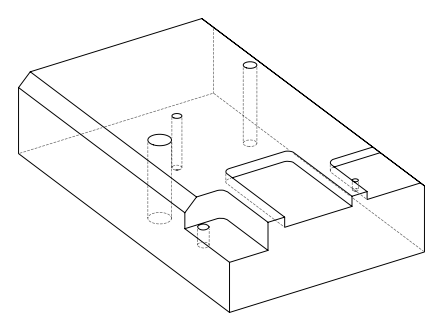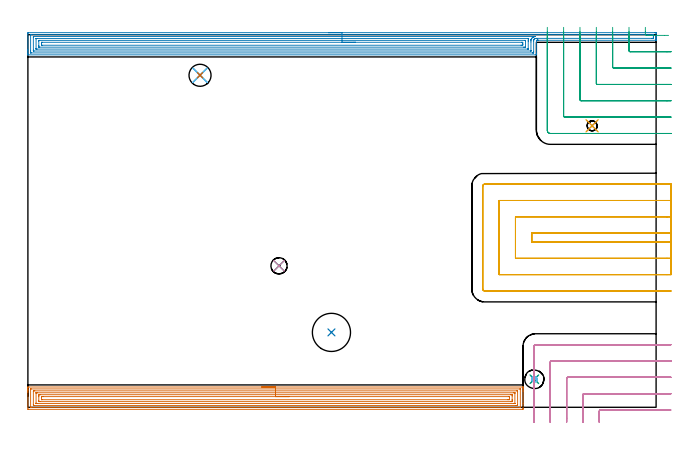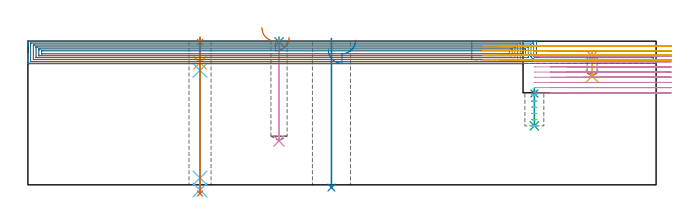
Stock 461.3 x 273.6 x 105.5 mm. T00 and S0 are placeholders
(PLAN: 17 operations, 9 tool changes, 67.8 min)
(1 SPOT_DRILL | STEP1HOLE | NXT0321_9005460120000 | 0.03 min | 3 mm3)
(2 SPOT_DRILL_1 | STEP1POCKET | NXT0321_9005460120000 | 0.04 min | 4181 mm3)
(3 SPOT_DRILL_2 | STEP1POCKET_1 | NXT0321_9005460120000 | 0.03 min | 1 mm3)
(4 SPOT_DRILL_3 | STEP1POCKET_2 | NXT0321_9005460120000 | 0.03 min | 1131 mm3)
(5 DRILL_BLIND_HOLE_INTO_CENTER | STEP1HOLE | NXT0301_077 | 0.07 min | 1234 mm3)
(6 GUN_DRILL_THROUGH_HOLE | STEP1HOLE | UGT0307_007 | 0.53 min | 7091 mm3)
(7 DRILL_TO_ENLARGE_THROUGH_HOLE | STEP1HOLE | UGT0301_286 | 0.46 min | 13318 mm3)
(8 INDEXABLE_INSERT_DRILL_THROUGH_HOLE_FROM_SOLID | STEP1HOLE_1 | NXT0302_027 | 0.44 min | 64890 mm3)
(9 DRILL_BLIND_HOLE_INTO_CENTER_1 | STEP1POCKET | UGT0301_229 | 0.11 min | 2518 mm3)
(10 DRILL_BLIND_HOLE_INTO_CENTER_2 | STEP1POCKET_1 | UGT0301_229 | 0.3 min | 7854 mm3)
(11 DRILL_BLIND_HOLE_INTO_CENTER_3 | STEP1POCKET_2 | UGT0301_193 | 0.07 min | 582 mm3)
(12 MILL_ROUGH_BLIND_HOLE_CONTOUR | STEP1POCKET | NXT0201_013 | Spiral | 0.48 min | 2364 mm3)
(13 AREA_MILL | FG_CHAMFER_SURFACE | UGT0205_001 | 17.77 min | 49891 mm3)
(14 AREA_MILL_1 | FG_CHAMFER_SURFACE_1 | UGT0205_001 | 19.66 min | 61089 mm3)
(15 MILL_CORNER_NOTCH_RECTANGULAR | CORNER_NOTCH_RECTANGULAR | NXT0201_012 | Follow Part, ap 4, ae 75% | 4.25 min | 64260 mm3)
(16 MILL_CORNER_NOTCH_RECTANGULAR_1 | CORNER_NOTCH_RECTANGULAR_1 | NXT0201_012 | Follow Part, ap 4, ae 75% | 12.25 min | 192922 mm3)
(17 MILL_SLOT | SLOT_PARTIAL_RECTANGULAR | NXT0201_012 | Follow Part, ap 4, ae 75% | 11.3 min | 174661 mm3)
(TOOL NXT0321_9005460120000 | NC Spot Drill, 142deg, 12mm, Carbide, Uncoated | D12 PA142 FL30 Z2)
(TOOL NXT0301_077 | Carbide Drill 10.6mm [860.1-1060-053A1-MM 2214] | D10.6 PA140 FL71 Z2)
(TOOL UGT0307_007 | Gun Drill 10 mm | D10 PA130 FL24 Z1)
(TOOL UGT0301_286 | Twist Drill 16.2 mm | D16.2 PA118 FL125 Z2)
(TOOL NXT0302_027 | Index. Insert Drill 28mm [880-D2800L32-05] | D28 PA176 FL140 Z2)
(TOOL UGT0301_229 | Twist Drill 11.9 mm | D11.9 PA118 FL100 Z2)
(TOOL UGT0301_193 | Twist Drill 7.3 mm | D7.3 PA118 FL66 Z2)
(TOOL NXT0201_013 | ENDMILL 10mm | D10 FL30 Z4)
(TOOL UGT0205_001 | Chamfer Mill 20 x 3 x 45 deg. | D20 FL50 Z2)
(TOOL NXT0201_012 | ENDMILL 16mm [2P460-1600-NA 1630] | D16 FL38 Z6)
(OP 1 SPOT_DRILL)
G17 G21 G94 G90
T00 M6
G54
G17 G0 G90 X126.4 Y243.8 S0 M3
G43 Z115.5 H0
G94 G81 G98 Z104.803 F250. R108.5
G80
M5
M2
(OP 2 SPOT_DRILL_1)
G17 G21 G94 G90
T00 M6
G54
G17 G0 G90 X371.9 Y20.6 S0 M3
G43 Z115.5 H0
G94 G81 G98 Z67.002 F250. R70.6
G80
M5
M2
(OP 3 SPOT_DRILL_2)
G17 G21 G94 G90
T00 M6
G54
G17 G0 G90 X184.4 Y103.9 S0 M3
G43 Z115.5 H0
G94 G81 G98 Z104.988 F250. R108.5
G80
M5
M2
(OP 4 SPOT_DRILL_3)
G17 G21 G94 G90
T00 M6
G54
G17 G0 G90 X414.3 Y206.7 S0 M3
G43 Z115.5 H0
G94 G81 G98 Z94.486 F250. R97.8
G80
M5
M2
(OP 5 DRILL_BLIND_HOLE_INTO_CENTER)
G17 G21 G94 G90
T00 M6
G54
G17 G0 G90 X126.4 Y243.8 S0 M3
G43 Z115.5 H1
G94 G81 G98 Z89.6 F250. R107.5
G80
M5
M2
(OP 6 GUN_DRILL_THROUGH_HOLE)
G17 G21 G94 G90
T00 M6
G54
G17 G0 G90 X126.4 Y243.8 M8
G43 Z115.5 H0
Z101.747
S716 M3
G94 G1 Z84.088 F125. M26
G4 X.084
Z5. F250.
G4 X.084
Z-3.832 F125.
G4 X.084
M5
M9
G0 Z101.747
Z115.5
M2
(OP 7 DRILL_TO_ENLARGE_THROUGH_HOLE)
G17 G21 G94 G90
T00 M6
G54
G17 G0 G90 X126.4 Y243.8 S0 M3
G43 Z115.5 H0
G94 G73 G98 Z-6.367 F250. Q15.981 R107.5
G80
M5
M2
(OP 8 INDEXABLE_INSERT_DRILL_THROUGH_HOLE_FROM_SOLID)
G17 G21 G94 G90
T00 M6
G54
G17 G0 G90 X222.9 Y55. S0 M3
G43 Z115.5 H1
G94 G81 G98 Z-1.989 F250. R107.5
G80
M5
M2
(OP 9 DRILL_BLIND_HOLE_INTO_CENTER_1)
G17 G21 G94 G90
T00 M6
G54
G17 G0 G90 X371.9 Y20.6 S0 M3
G43 Z115.5 H0
G94 G81 G98 Z43.3 F250. R69.6
G80
M5
M2
(OP 10 DRILL_BLIND_HOLE_INTO_CENTER_2)
G17 G21 G94 G90
T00 M6
G54
G17 G0 G90 X184.4 Y103.9 S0 M3
G43 Z115.5 H0
G94 G81 G98 Z32.2 F250. R107.5
G80
M5
M2
(OP 11 DRILL_BLIND_HOLE_INTO_CENTER_3)
G17 G21 G94 G90
T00 M6
G54
G17 G0 G90 X414.3 Y206.7 S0 M3
G43 Z115.5 H0
G94 G81 G98 Z79.8 F250. R96.8
G80
M5
M2
(OP 12 MILL_ROUGH_BLIND_HOLE_CONTOUR)
G17 G21 G94 G90
T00 M6
G54
G17 G0 G90 X371.9 Y20.6 S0 M3
G43 Z115.5 H0
Z66.05
G94 G3 X372.416 Y22.034 R0.81 F250.
X370.398 Y21.843 R1.434
X370.657 Y19.098 R1.95
X370.398 Y21.843 R-1.95
X370.527 Y20.47 R0.975
X371.9 Y20.6 R0.975
G0 Z61.5
G3 X372.416 Y22.034 R0.81
X370.398 Y21.843 R1.434
X370.657 Y19.098 R1.95
X370.398 Y21.843 R-1.95
X370.527 Y20.47 R0.975
X371.9 Y20.6 R0.975
G0 Z56.95
G3 X372.416 Y22.034 R0.81
X370.398 Y21.843 R1.434
X370.657 Y19.098 R1.95
X370.398 Y21.843 R-1.95
X370.527 Y20.47 R0.975
X371.9 Y20.6 R0.975
G0 Z52.4
G3 X372.416 Y22.034 R0.81
X370.398 Y21.843 R1.434
X370.657 Y19.098 R1.95
X370.398 Y21.843 R-1.95
X370.527 Y20.47 R0.975
X371.9 Y20.6 R0.975
G0 Z47.85
G3 X372.416 Y22.034 R0.81
X370.398 Y21.843 R1.434
X370.657 Y19.098 R1.95
X370.398 Y21.843 R-1.95
X370.527 Y20.47 R0.975
X371.9 Y20.6 R0.975
G0 Z43.3
G3 X372.416 Y22.034 R0.81
X370.398 Y21.843 R1.434
X370.657 Y19.098 R1.95
X370.398 Y21.843 R-1.95
X370.527 Y20.47 R0.975
X371.9 Y20.6 R0.975
G0 Z115.5
M5
M2
(OP 13 AREA_MILL)
G17 G21 G94 G90
T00 M6
G54
G17 G0 G90 X171.8 Y14.9 S1061 M3
G43 Z115.5 H0
G94 G1 X171.838 Z114.628 F250.
X171.952 Z113.763
X172.141 Z112.912
X172.403 Z112.08
X172.737 Z111.274
X173.14 Z110.5
X173.609 Z109.764
X174.14 Z109.072
X174.729 Z108.429
X175.372 Z107.839
X176.064 Z107.308
X176.8 Z106.84
X177.574 Z106.437
X178.38 Z106.103
X179.212 Z105.841
X180.064 Z105.652
X180.928 Z105.538
X181.8 Z105.5
X363.439
X363.59 Y14.897 Z105.488
X363.593 Y14.843 Z105.435
X363.6 Y14.459 Z105.059
Y14.04 Z104.639
Y13.396 Z103.991
Y12.182 Z102.779
Y11.611 Z102.205
Y2.825 Z93.422
Y-0.889 Z89.708
X363.598 Y-1.177 Z89.42
X363.59 Y-1.492 Z89.106
X363.275 Y-1.499 Z89.099
X0.607 Y-1.5 Z89.1
X0.322 Y-1.497 Z89.102
X0.01 Y-1.492 Z89.106
X0. Y-1.175 Z89.423
Y11.003 Z101.598
Y11.611 Z102.205
Y12.182 Z102.779
Y12.503 Z103.1
Y13.074 Z103.671
Y13.396 Z103.991
Y14.04 Z104.639
Y14.46 Z105.059
X0.007 Y14.843 Z105.435
X0.01 Y14.897 Z105.488
X0.161 Y14.9 Z105.5
X181.8
Y13.486 Z104.086
X361.208
X361.586 Y13.479 Z104.079
X361.591 Y13.451 Z104.051
X361.594 Y13.396 Z103.996
X361.599 Y13.005 Z103.605
Y0.004 Z90.604
X361.597 Y-0.045 Z90.555
X361.594 Y-0.069 Z90.531
X361.592 Y-0.076 Z90.524
X361.564 Y-0.079 Z90.521
X361.387 Y-0.084 Z90.516
X361.297 Y-0.085 Z90.515
X2.392 Y-0.086 Z90.514
X2.014 Y-0.079 Z90.521
X2.009 Y-0.052 Z90.548
X2.006 Y0.004 Z90.604
X2.001 Y0.396 Z90.996
Y13.396 Z103.996
X2.003 Y13.445 Z104.045
X2.006 Y13.469 Z104.069
X2.008 Y13.476 Z104.076
X2.036 Y13.479 Z104.079
X2.214 Y13.484 Z104.084
X2.303 Y13.485 Z104.085
X181.8 Y13.486 Z104.086
Y12.072 Z102.672
X358.962 Y12.071 Z102.671
X359.423 Y12.067 Z102.667
X359.567 Y12.065 Z102.665
X359.59 Y11.788 Z102.388
X359.597 Y11.611 Z102.211
X359.6 Y11.433 Z102.033
X359.599 Y1.613 Z92.213
X359.592 Y1.435 Z92.035
X359.586 Y1.335 Z91.935
X359.537 Y1.332 Z91.932
X359.423 Y1.33 Z91.93
X358.991 Y1.329 Z91.929
X358.53 Y1.328 Z91.928
X4.638 Y1.329 Z91.929
X4.177 Y1.333 Z91.933
X4.033 Y1.335 Z91.935
X4.01 Y1.612 Z92.212
X4.003 Y1.789 Z92.389
X4. Y1.967 Z92.567
X4.001 Y11.787 Z102.387
X4.008 Y11.965 Z102.565
X4.014 Y12.065 Z102.665
X4.063 Y12.068 Z102.668
X4.177 Y12.07 Z102.67
X4.609 Y12.071 Z102.671
X5.07 Y12.072 Z102.672
X181.8
Y10.657 Z101.257
X356.806
X357.578 Y10.65 Z101.25
X357.59 Y10.648 Z101.248
X357.594 Y10.627 Z101.227
X357.598 Y10.576 Z101.176
X357.6 Y10.474 Z101.074
Y10.27 Z100.87
Y2.934 Z93.534
X357.598 Y2.827 Z93.427
X357.594 Y2.774 Z93.374
X357.59 Y2.752 Z93.352
X357.571 Y2.749 Z93.349
X356.745 Y2.743 Z93.343
X356.684
X6.795
X6.022 Y2.75 Z93.35
X6.01 Y2.752 Z93.352
X6.006 Y2.773 Z93.373
X6.002 Y2.824 Z93.424
X6. Y2.926 Z93.526
Y3.13 Z93.73
Y10.467 Z101.067
X6.002 Y10.573 Z101.173
X6.006 Y10.626 Z101.226
X6.01 Y10.648 Z101.248
X6.029 Y10.651 Z101.251
X6.855 Y10.657 Z101.257
X6.916
X181.8
Y9.243 Z99.843
X354.649
X354.96 Y9.242 Z99.842
X355.546 Y9.239 Z99.839
X355.579 Y9.236 Z99.836
X355.59 Y9.228 Z99.828
X355.596 Y9.188 Z99.788
X355.599 Y8.932 Z99.532
X355.6 Y8.292 Z98.892
Y5.613 Z96.213
Y5.361 Z95.961
X355.597 Y4.723 Z95.323
X355.59 Y4.468 Z95.068
X355.572 Y4.164 Z94.764
X355.268 Y4.16 Z94.76
X354.96 Y4.158 Z94.758
X354.378 Y4.157 Z94.757
X8.951
X8.64 Y4.158 Z94.758
X8.054 Y4.161 Z94.761
X8.021 Y4.164 Z94.764
X8.01 Y4.172 Z94.772
X8.004 Y4.212 Z94.812
X8.001 Y4.468 Z95.068
X8. Y5.108 Z95.708
Y7.787 Z98.387
Y8.039 Z98.639
X8.003 Y8.677 Z99.277
X8.01 Y8.932 Z99.532
X8.028 Y9.236 Z99.836
X8.332 Y9.24 Z99.84
X8.64 Y9.242 Z99.842
X9.222 Y9.243 Z99.843
X181.8
Y7.829 Z98.429
X353.175 Y7.828 Z98.428
X353.387 Y7.826 Z98.426
X353.534 Y7.822 Z98.422
X353.591 Y7.813 Z98.413
X353.593 Y7.78 Z98.38
X353.599 Y7.615 Z98.215
Y5.829 Z96.429
X353.595 Y5.686 Z96.286
X353.59 Y5.58 Z96.18
X353.515 Y5.577 Z96.177
X353.175 Y5.573 Z96.173
X352.964 Y5.571 Z96.171
X352.282
X10.426 Y5.572 Z96.172
X10.213 Y5.574 Z96.174
X10.066 Y5.578 Z96.178
X10.009 Y5.587 Z96.187
X10.007 Y5.62 Z96.22
X10.001 Y5.785 Z96.385
Y7.571 Z98.171
X10.005 Y7.714 Z98.314
X10.01 Y7.821 Z98.421
X10.085 Y7.823 Z98.423
X10.426 Y7.827 Z98.427
X10.636 Y7.829 Z98.429
X11.318
X181.8
X182.672 Z98.467
X183.537 Z98.581
X184.388 Z98.77
X185.22 Z99.032
X186.026 Z99.366
X186.8 Z99.769
X187.536 Z100.237
X188.228 Z100.768
X188.871 Z101.358
X189.46 Z102.001
X189.992 Z102.693
X190.46 Z103.429
X190.863 Z104.203
X191.197 Z105.009
X191.459 Z105.841
X191.648 Z106.692
X191.762 Z107.557
X191.8 Z108.429
G0 Z115.5
M5
M2
(OP 14 AREA_MILL_1)
G17 G21 G94 G90
T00 M6
G54
G17 G0 G90 X220.65 Y275.1 S1061 M3
G43 Z115.5 H0
Z99.2
G94 G1 X220.688 Z98.328 F250.
X220.802 Z97.464
X220.991 Z96.612
X221.253 Z95.78
X221.587 Z94.974
X221.99 Z94.2
X222.458 Z93.464
X222.99 Z92.772
X223.579 Z92.129
X224.222 Z91.54
X224.914 Z91.008
X225.65 Z90.54
X226.424 Z90.137
X227.23 Z89.803
X228.062 Z89.541
X228.914 Z89.352
X229.778 Z89.238
X230.65 Z89.2
X460.101
X460.682 Y275.099 Z89.201
X461.257 Y275.093 Z89.203
X461.292 Y275.091 Z89.205
X461.3 Y274.52 Z89.776
Y272.739 Z91.555
Y272.189 Z92.107
Y271.848 Z92.448
Y271.299 Z92.997
Y270.958 Z93.337
Y270.276 Z94.024
Y269.934 Z94.365
Y269.547 Z94.745
X461.291 Y269.503 Z94.788
X461.129 Y269.5 Z94.8
X374.923
X374.476 Y269.498 Z94.793
X374.447 Z94.794
X374.409
X374.406
X374.404 Y269.499 Z94.796
X374.401 Y269.5 Z94.8
X374.364 Y269.49 Z94.787
X374.354 Y269.487 Z94.783
X374.332 Y269.498 Z94.797
Z94.794
X374.315 Y269.5 Z94.8
X374.303 Y269.489 Z94.788
X374.189 Z94.787
X374.029 Y269.495 Z94.794
X373.907 Y269.5 Z94.8
X373.4 Y269.499
Y259.906 Z104.391
Y259.38 Z104.915
X373.399 Y259.141 Z105.154
X373.39 Y258.804 Z105.49
X373.136 Y258.8 Z105.5
X0.171
X0.01 Y258.803 Z105.488
X0.007 Y258.849 Z105.442
X0. Y259.244 Z105.055
Y259.588 Z104.711
Y260.27 Z104.025
Y261.502 Z102.795
Y262.052 Z102.243
Y262.667 Z101.628
Y274.52 Z89.777
X0.002 Y274.797 Z89.5
X0.01 Y275.092 Z89.206
X0.305 Y275.099 Z89.199
X230.65 Y275.1 Z89.2
Y273.686 Z90.614
X458.952 Y273.685 Z90.615
X459.065 Y273.683 Z90.617
X459.281 Y273.679 Z90.621
X459.29 Y273.63 Z90.67
X459.297 Y273.229 Z91.071
X459.299 Y272.739 Z91.561
X459.3 Y272.336 Z91.964
X459.299 Y271.848 Z92.452
X459.298 Y271.448 Z92.852
X459.29 Y270.958 Z93.342
X458.934 Y270.919 Z93.381
X458.896 Y270.917 Z93.383
X458.046 Y270.914 Z93.386
X374.029
X373.194 Y270.9 Z93.4
X373.136 Y270.895 Z93.405
X372.753 Y270.831 Z93.469
X372.461 Y270.74 Z93.56
X372.243 Y270.645 Z93.655
X372.022 Y270.515 Z93.785
X371.891 Y270.418 Z93.882
X371.767 Y270.304 Z93.996
X371.579 Y270.067 Z94.233
X371.499 Y269.918 Z94.382
X371.449 Y269.776 Z94.524
X371.414 Y269.594 Z94.706
X371.402 Y269.177 Z95.123
X371.4 Y269.126 Z95.174
Y261.111 Z103.189
X371.394 Y260.27 Z104.03
Y260.226 Z104.074
X371.349 Y260.221 Z104.079
X370.512 Y260.215 Z104.085
X370.456 Y260.214 Z104.086
X2.348 Y260.215 Z104.085
X2.235 Y260.217 Z104.083
X2.019 Y260.221 Z104.079
X2.01 Y260.27 Z104.03
X2.003 Y260.671 Z103.629
X2.001 Y261.161 Z103.139
X2. Y261.564 Z102.736
X2.001 Y273.141 Z91.159
X2.008 Y273.63 Z90.67
X2.01 Y273.673 Z90.627
X2.179 Y273.681 Z90.619
X2.292 Y273.685 Z90.615
X2.348 Y273.686 Z90.614
X2.404
X230.65
Y272.272 Z92.028
X371.932 Y272.271 Z92.029
X372.243 Y272.268 Z92.032
X372.456 Y272.265 Z92.035
X372.295 Y272.218 Z92.082
X372.243 Y272.204 Z92.096
X371.961 Y272.129 Z92.171
X371.61 Y272.02 Z92.28
X371.349 Y271.922 Z92.378
X371.298 Y271.9 Z92.4
X371.188 Y271.848 Z92.452
X370.718 Y271.587 Z92.713
X370.456 Y271.403 Z92.897
X370.216 Y271.197 Z93.103
X369.992 Y270.958 Z93.342
X369.803 Y270.718 Z93.582
X369.739 Y270.622 Z93.678
X369.563 Y270.288 Z94.012
X369.505 Y270.124 Z94.176
X369.491 Y270.067 Z94.233
X369.42 Y269.697 Z94.603
X369.405 Y269.334 Z94.966
X369.4 Y268.286 Z96.014
Y262.052 Z102.248
X369.397 Y261.687 Z102.613
X369.394 Y261.643 Z102.657
X369.39 Y261.636 Z102.664
X369.383 Y261.633 Z102.667
X369.348 Y261.631 Z102.669
X369.235 Y261.629 Z102.671
X369.094
X4.615
X4.191 Y261.633 Z102.667
X4.051 Y261.635 Z102.665
X4.01 Y261.639 Z102.661
X4.006 Y261.734 Z102.566
X4.002 Y261.861 Z102.439
X4.001 Y262.052 Z102.248
X4. Y262.242 Z102.058
X4.001 Y271.848 Z92.452
X4.002 Y272.037 Z92.263
X4.01 Y272.229 Z92.071
X4.015 Y272.266 Z92.034
X4.033 Y272.267 Z92.033
X4.085 Y272.27 Z92.03
X4.191 Y272.271 Z92.029
X230.65 Y272.272 Z92.028
Y270.857 Z93.443
X366.984
X367.631 Y270.855 Z93.445
X367.698 Y270.852 Z93.448
X367.708 Y270.851 Z93.449
X367.707 Y270.842 Z93.458
X367.697 Y270.809 Z93.491
X367.654 Y270.698 Z93.602
X367.596 Y270.539 Z93.761
X367.523 Y270.319 Z93.981
X367.473 Y270.067 Z94.233
X367.425 Y269.801 Z94.499
X367.411 Y269.54 Z94.76
X367.405 Y269.177 Z95.123
X367.401 Y268.66 Z95.64
X367.4 Y263.318 Z100.982
X367.397 Y263.145 Z101.155
X367.394 Y263.083 Z101.217
X367.39 Y263.052 Z101.248
X367.376 Y263.05 Z101.25
X367.279 Y263.047 Z101.253
X366.883 Y263.043 Z101.257
X366.782
X6.77
X6.063 Y263.047 Z101.253
X6.023 Y263.049 Z101.251
X6.01 Y263.053 Z101.247
X6.008 Y263.075 Z101.225
X6.003 Y263.179 Z101.121
X6.001 Y263.39 Z100.91
Y270.501 Z93.799
X6.004 Y270.718 Z93.582
X6.008 Y270.826 Z93.474
X6.01 Y270.848 Z93.452
X6.028 Y270.851 Z93.449
X6.082 Y270.854 Z93.446
X6.871 Y270.857 Z93.443
X6.972
X230.65
Y269.443 Z94.857
X364.829
X365.096 Y269.441 Z94.859
X365.363 Y269.437 Z94.863
X365.39 Y269.436 Z94.864
X365.394 Y269.414 Z94.886
X365.399 Y269.36 Z94.94
X365.401 Y269.278 Z95.022
Y269.177 Z95.123
X365.399 Y264.723 Z99.577
X365.397 Y264.572 Z99.728
X365.393 Y264.497 Z99.803
X365.39 Y264.465 Z99.835
X365.357 Y264.463 Z99.837
X365.096 Y264.46 Z99.84
X364.47 Y264.457 Z99.843
X364.203
X8.658 Y264.458 Z99.842
X8.028 Y264.461 Z99.839
X8.018 Y264.463 Z99.837
X8.007 Y264.482 Z99.818
X8.003 Y264.723 Z99.577
X8. Y265.379 Z98.921
Y265.614 Z98.686
Y268.942 Z95.358
X8.001 Y269.177 Z95.123
X8.003 Y269.34 Z94.96
X8.007 Y269.422 Z94.878
X8.01 Y269.436 Z94.864
X8.047 Y269.438 Z94.862
X8.123 Y269.441 Z94.859
X8.391 Y269.443 Z94.857
X8.658
X230.65
Y268.029 Z96.271
X362.416
X362.675 Y268.028 Z96.272
X363.309 Y268.022 Z96.278
X363.39 Y268.021 Z96.279
X363.4 Y267.395 Z96.905
Y266.415 Z97.885
X363.398 Y266.324 Z97.976
X363.391 Y266.144 Z98.156
X363.379 Y265.878 Z98.422
X363.309 Y265.876 Z98.424
X363.05 Y265.873 Z98.427
X362.416 Y265.871 Z98.429
X362.158
X10.444 Y265.872 Z98.428
X10.185 Y265.873 Z98.427
X10.068 Y265.876 Z98.424
X10.017 Y265.878 Z98.422
X10.01 Y265.905 Z98.395
X10.003 Y266.054 Z98.246
X10.001 Y266.505 Z97.795
X10. Y266.948 Z97.352
X10.001 Y267.395 Z96.905
X10.003 Y267.835 Z96.465
X10.01 Y267.985 Z96.315
X10.016 Y268.023 Z96.277
X10.048 Y268.024 Z96.276
X10.127 Y268.026 Z96.274
X10.444 Y268.028 Z96.272
X10.702 Y268.029 Z96.271
X230.65
X231.522 Z96.309
X232.386 Z96.423
X233.238 Z96.612
X234.07 Z96.874
X234.876 Z97.208
X235.65 Z97.611
X236.386 Z98.08
X237.078 Z98.611
X237.721 Z99.2
X238.31 Z99.843
X238.842 Z100.535
X239.31 Z101.271
X239.713 Z102.045
X240.047 Z102.851
X240.309 Z103.683
X240.498 Z104.535
X240.612 Z105.4
X240.65 Z106.271
G0 Z115.5
M5
M2
(OP 15 MILL_CORNER_NOTCH_RECTANGULAR)
G17 G21 G94 G90
T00 M6
G54
G17 G0 G90 X441.4 Y271.778 S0 M3
G43 Z115.632 H1
Z102.022
G94 G1 Y268.778 F250.
Y261.894 F500.
G3 X442.194 Y261.1 R0.8
G1 X469.294
X472.294 F250.
G0 Z115.632
X429.4 Y271.778
Z102.022
G1 Y268.778
Y249.895 F500.
G3 X430.195 Y249.1 R0.8
G1 X469.3
X472.3 F250.
G0 Z115.632
X417.4 Y271.778
Z102.022
G1 Y268.778
Y237.895 F500.
G3 X418.195 Y237.1 R0.8
G1 X469.3
X472.3 F250.
G0 Z115.632
X405.4 Y271.778
Z102.022
G1 Y268.778
Y225.895 F500.
G3 X406.195 Y225.1 R0.8
G1 X469.3
X472.3 F250.
G0 Z115.632
X393.4 Y271.778
Z102.022
G1 Y268.778
Y213.896 F500.
G3 X394.196 Y213.1 R0.8
G1 X469.3
X472.3 F250.
G0 Z115.632
X381.4 Y271.778
Z102.022
G1 Y268.778
Y203.4 F500.
G3 X383.7 Y201.1 R2.3
G1 X469.3
X472.3 F250.
G0 Z115.632
X441.4 Y275.389
Z98.411
G1 Y272.389
Y261.894 F500.
G3 X442.194 Y261.1 R0.8
G1 X469.3
X472.3 F250.
G0 Z115.632
X429.4 Y275.389
Z98.411
G1 Y272.389
Y249.895 F500.
G3 X430.195 Y249.1 R0.8
G1 X469.3
X472.3 F250.
G0 Z115.632
X417.4 Y275.389
Z98.411
G1 Y272.389
Y237.895 F500.
G3 X418.195 Y237.1 R0.8
G1 X469.3
X472.3 F250.
G0 Z115.632
X405.4 Y275.389
Z98.411
G1 Y272.389
Y225.895 F500.
G3 X406.195 Y225.1 R0.8
G1 X469.3
X472.3 F250.
G0 Z115.632
X393.4 Y275.389
Z98.411
G1 Y272.389
Y213.896 F500.
G3 X394.196 Y213.1 R0.8
G1 X469.3
X472.3 F250.
G0 Z115.632
X381.4 Y275.389
Z98.411
G1 Y272.389
Y203.4 F500.
G3 X383.7 Y201.1 R2.3
G1 X469.3
X472.3 F250.
G0 Z115.632
X453.4 Y278.999
Z94.8
G1 Y275.999
Y273.894 F500.
G3 X454.194 Y273.1 R0.8
G1 X467.463
X470.463 F250.
G0 Z115.632
X441.4 Y278.999
Z94.8
G1 Y275.999
Y261.895 F500.
G3 X442.195 Y261.1 R0.8
G1 X469.3
X472.3 F250.
G0 Z115.632
X429.4 Y278.999
Z94.8
G1 Y275.999
Y249.895 F500.
G3 X430.195 Y249.1 R0.8
G1 X469.3
X472.3 F250.
G0 Z115.632
X417.4 Y278.999
Z94.8
G1 Y275.999
Y237.895 F500.
G3 X418.195 Y237.1 R0.8
G1 X469.3
X472.3 F250.
G0 Z115.632
X405.4 Y278.999
Z94.8
G1 Y275.999
Y225.895 F500.
G3 X406.195 Y225.1 R0.8
G1 X469.3
X472.3 F250.
G0 Z115.632
X393.4 Y278.999
Z94.8
G1 Y275.999
Y213.896 F500.
G3 X394.196 Y213.1 R0.8
G1 X469.3
X472.3 F250.
G0 Z115.632
X381.4 Y278.999
Z94.8
G1 Y275.999
Y203.4 F500.
G3 X383.7 Y201.1 R2.3
G1 X469.3
X472.3 F250.
G0 Z115.632
M5
M2
(OP 16 MILL_CORNER_NOTCH_RECTANGULAR_1)
G17 G21 G94 G90
T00 M6
G54
G17 G0 G90 X472.046 Y-2. S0 M3
G43 Z115.632 H1
Z101.829
G94 G1 X469.046 F250.
X420.395 F500.
G3 X419.6 Y-2.795 R0.8
G1 Y-7.746
X419.599 Y-8.
X419.583 Y-11. F250.
G0 Z115.632
X472.3 Y10.
Z101.829
G1 X469.3
X408.395 F500.
G3 X407.6 Y9.205 R0.8
G1 Y-7.746
X407.599 Y-8.
X407.578 Y-11. F250.
G0 Z115.632
X472.3 Y22.
Z101.829
G1 X469.3
X396.395 F500.
G3 X395.6 Y21.205 R0.8
G1 Y-7.746
G2 X395.599 Y-8. R24.
G1 X395.567 Y-11. F250.
G0 Z115.632
X472.3 Y34.
Z101.829
G1 X469.3
X384.396 F500.
G3 X383.6 Y33.204 R0.8
G1 Y-7.746
G2 X383.597 Y-8. R12.
G1 X383.534 Y-10.999 F250.
G0 Z115.632
X472.3 Y46.
Z101.829
G1 X469.3
X372.8 F500.
G3 X371.6 Y44.8 R1.2
G1 Y-7.746
Y-10.746 F250.
G0 Z115.632
X472.046 Y-2.
Z98.026
G1 X469.046
X420.395 F500.
G3 X419.6 Y-2.795 R0.8
G1 Y-7.756
X419.599 Y-8.
X419.584 Y-11. F250.
G0 Z115.632
X472.3 Y10.
Z98.026
G1 X469.3
X408.395 F500.
G3 X407.6 Y9.205 R0.8
G1 Y-7.756
X407.599 Y-8.
X407.579 Y-11. F250.
G0 Z115.632
X472.3 Y22.
Z98.026
G1 X469.3
X396.395 F500.
G3 X395.6 Y21.205 R0.8
G1 Y-7.756
G2 X395.599 Y-8. R24.
G1 X395.568 Y-11. F250.
G0 Z115.632
X472.3 Y34.
Z98.026
G1 X469.3
X384.396 F500.
G3 X383.6 Y33.204 R0.8
G1 Y-7.756
G2 X383.598 Y-8. R12.
G1 X383.536 Y-10.999 F250.
G0 Z115.632
X472.3 Y46.
Z98.026
G1 X469.3
X372.8 F500.
G3 X371.6 Y44.8 R1.2
G1 Y-7.756
Y-10.756 F250.
G0 Z115.632
X472.046 Y-2.
Z94.223
G1 X469.046
X420.395 F500.
G3 X419.6 Y-2.795 R0.8
G1 Y-8.
Y-11. F250.
G0 Z115.632
X472.3 Y10.
Z94.223
G1 X469.3
X408.395 F500.
G3 X407.6 Y9.205 R0.8
G1 Y-8.
Y-11. F250.
G0 Z115.632
X472.3 Y22.
Z94.223
G1 X469.3
X396.395 F500.
G3 X395.6 Y21.205 R0.8
G1 Y-8.
Y-11. F250.
G0 Z115.632
X472.3 Y34.
Z94.223
G1 X469.3
X384.396 F500.
G3 X383.6 Y33.204 R0.8
G1 Y-8.
Y-11. F250.
G0 Z115.632
X472.3 Y46.
Z94.223
G1 X469.3
X372.8 F500.
G3 X371.6 Y44.8 R1.2
G1 Y-8.
Y-11. F250.
G0 Z115.632
X472.046 Y-2.
Z90.419
G1 X469.046
X420.395 F500.
G3 X419.6 Y-2.795 R0.8
G1 Y-8.
Y-11. F250.
G0 Z115.632
X472.3 Y10.
Z90.419
G1 X469.3
X408.395 F500.
G3 X407.6 Y9.205 R0.8
G1 Y-8.
Y-11. F250.
G0 Z115.632
X472.3 Y22.
Z90.419
G1 X469.3
X396.395 F500.
G3 X395.6 Y21.205 R0.8
G1 Y-8.
Y-11. F250.
G0 Z115.632
X472.3 Y34.
Z90.419
G1 X469.3
X384.396 F500.
G3 X383.6 Y33.204 R0.8
G1 Y-8.
Y-11. F250.
G0 Z115.632
X472.3 Y46.
Z90.419
G1 X469.3
X372.8 F500.
G3 X371.6 Y44.8 R1.2
G1 Y-8.
Y-11. F250.
G0 Z115.632
X472.046 Y-2.
Z86.616
G1 X469.046
X420.395 F500.
G3 X419.6 Y-2.795 R0.8
G1 Y-8.
Y-11. F250.
G0 Z115.632
X472.3 Y10.
Z86.616
G1 X469.3
X408.395 F500.
G3 X407.6 Y9.205 R0.8
G1 Y-8.
Y-11. F250.
G0 Z115.632
X472.3 Y22.
Z86.616
G1 X469.3
X396.395 F500.
G3 X395.6 Y21.205 R0.8
G1 Y-8.
Y-11. F250.
G0 Z115.632
X472.3 Y34.
Z86.616
G1 X469.3
X384.396 F500.
G3 X383.6 Y33.204 R0.8
G1 Y-8.
Y-11. F250.
G0 Z115.632
X472.3 Y46.
Z86.616
G1 X469.3
X372.8 F500.
G3 X371.6 Y44.8 R1.2
G1 Y-8.
Y-11. F250.
G0 Z115.632
X472.046 Y-2.
Z82.813
G1 X469.046
X420.395 F500.
G3 X419.6 Y-2.795 R0.8
G1 Y-8.
Y-11. F250.
G0 Z115.632
X472.3 Y10.
Z82.813
G1 X469.3
X408.395 F500.
G3 X407.6 Y9.205 R0.8
G1 Y-8.
Y-11. F250.
G0 Z115.632
X472.3 Y22.
Z82.813
G1 X469.3
X396.395 F500.
G3 X395.6 Y21.205 R0.8
G1 Y-8.
Y-11. F250.
G0 Z115.632
X472.3 Y34.
Z82.813
G1 X469.3
X384.396 F500.
G3 X383.6 Y33.204 R0.8
G1 Y-8.
Y-11. F250.
G0 Z115.632
X472.3 Y46.
Z82.813
G1 X469.3
X372.8 F500.
G3 X371.6 Y44.8 R1.2
G1 Y-8.
Y-11. F250.
G0 Z115.632
X472.046 Y-2.
Z79.01
G1 X469.046
X420.395 F500.
G3 X419.6 Y-2.795 R0.8
G1 Y-8.
Y-11. F250.
G0 Z115.632
X472.3 Y10.
Z79.01
G1 X469.3
X408.395 F500.
G3 X407.6 Y9.205 R0.8
G1 Y-8.
Y-11. F250.
G0 Z115.632
X472.3 Y22.
Z79.01
G1 X469.3
X396.395 F500.
G3 X395.6 Y21.205 R0.8
G1 Y-8.
Y-11. F250.
G0 Z115.632
X472.3 Y34.
Z79.01
G1 X469.3
X384.396 F500.
G3 X383.6 Y33.204 R0.8
G1 Y-8.
Y-11. F250.
G0 Z115.632
X472.3 Y46.
Z79.01
G1 X469.3
X372.8 F500.
G3 X371.6 Y44.8 R1.2
G1 Y-8.
Y-11. F250.
G0 Z115.632
X472.046 Y-2.
Z75.206
G1 X469.046
X420.395 F500.
G3 X419.6 Y-2.795 R0.8
G1 Y-8.
Y-11. F250.
G0 Z115.632
X472.3 Y10.
Z75.206
G1 X469.3
X408.395 F500.
G3 X407.6 Y9.205 R0.8
G1 Y-8.
Y-11. F250.
G0 Z115.632
X472.3 Y22.
Z75.206
G1 X469.3
X396.395 F500.
G3 X395.6 Y21.205 R0.8
G1 Y-8.
Y-11. F250.
G0 Z115.632
X472.3 Y34.
Z75.206
G1 X469.3
X384.396 F500.
G3 X383.6 Y33.204 R0.8
G1 Y-8.
Y-11. F250.
G0 Z115.632
X472.3 Y46.
Z75.206
G1 X469.3
X372.8 F500.
G3 X371.6 Y44.8 R1.2
G1 Y-8.
Y-11. F250.
G0 Z115.632
X472.046 Y-2.
Z71.403
G1 X469.046
X420.395 F500.
G3 X419.6 Y-2.795 R0.8
G1 Y-8.
Y-11. F250.
G0 Z115.632
X472.3 Y10.
Z71.403
G1 X469.3
X408.395 F500.
G3 X407.6 Y9.205 R0.8
G1 Y-8.
Y-11. F250.
G0 Z115.632
X472.3 Y22.
Z71.403
G1 X469.3
X396.395 F500.
G3 X395.6 Y21.205 R0.8
G1 Y-8.
Y-11. F250.
G0 Z115.632
X472.3 Y34.
Z71.403
G1 X469.3
X384.396 F500.
G3 X383.6 Y33.204 R0.8
G1 Y-8.
Y-11. F250.
G0 Z115.632
X472.3 Y46.
Z71.403
G1 X469.3
X372.8 F500.
G3 X371.6 Y44.8 R1.2
G1 Y-8.
Y-11. F250.
G0 Z115.632
X472.046 Y-2.
Z67.6
G1 X469.046
X420.395 F500.
G3 X419.6 Y-2.795 R0.8
G1 Y-8.
Y-11. F250.
G0 Z115.632
X472.3 Y10.
Z67.6
G1 X469.3
X408.395 F500.
G3 X407.6 Y9.205 R0.8
G1 Y-8.
Y-11. F250.
G0 Z115.632
X472.3 Y22.
Z67.6
G1 X469.3
X396.395 F500.
G3 X395.6 Y21.205 R0.8
G1 Y-8.
Y-11. F250.
G0 Z115.632
X472.3 Y34.
Z67.6
G1 X469.3
X384.396 F500.
G3 X383.6 Y33.204 R0.8
G1 Y-8.
Y-11. F250.
G0 Z115.632
X472.3 Y46.
Z67.6
G1 X469.3
X372.8 F500.
G3 X371.6 Y44.8 R1.2
G1 Y-8.
Y-11. F250.
G0 Z115.632
M5
M2
(OP 17 MILL_SLOT)
G17 G21 G94 G90
T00 M6
G54
G17 G0 G90 X472.3 Y127.9 S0 M3
G43 Z115.5 H1
Z102.075
G94 G1 X469.3 F250.
X370. F500.
Y121.4
X469.3
X472.3 F250.
Y139.9
X469.3
X358. F500.
Y109.4
X469.3
X472.3 F250.
Y151.9
X469.3
X346. F500.
Y97.4
X469.3
X472.3 F250.
Y163.9
X469.3
X335.4 F500.
G3 X334. Y162.5 R1.4
G1 Y86.8
G3 X335.4 Y85.4 R1.4
G1 X469.3
X472.3 F250.
G0 Y127.9 Z98.65
G1 X469.3
X370. F500.
Y121.4
X469.3
X472.3 F250.
Y139.9
X469.3
X358. F500.
Y109.4
X469.3
X472.3 F250.
Y151.9
X469.3
X346. F500.
Y97.4
X469.3
X472.3 F250.
Y163.9
X469.3
X335.4 F500.
G3 X334. Y162.5 R1.4
G1 Y86.8
G3 X335.4 Y85.4 R1.4
G1 X469.3
X472.3 F250.
G0 Y127.9 Z95.225
G1 X469.3
X370. F500.
Y121.4
X469.3
X472.3 F250.
Y139.9
X469.3
X358. F500.
Y109.4
X469.3
X472.3 F250.
Y151.9
X469.3
X346. F500.
Y97.4
X469.3
X472.3 F250.
Y163.9
X469.3
X335.4 F500.
G3 X334. Y162.5 R1.4
G1 Y86.8
G3 X335.4 Y85.4 R1.4
G1 X469.3
X472.3 F250.
G0 Y127.9 Z91.8
G1 X469.3
X370. F500.
Y121.4
X469.3
X472.3 F250.
Y139.9
X469.3
X358. F500.
Y109.4
X469.3
X472.3 F250.
Y151.9
X469.3
X346. F500.
Y97.4
X469.3
X472.3 F250.
Y163.9
X469.3
X335.4 F500.
G3 X334. Y162.5 R1.4
G1 Y86.8
G3 X335.4 Y85.4 R1.4
G1 X469.3
X472.3 F250.
G0 Z115.5
M5
M2
